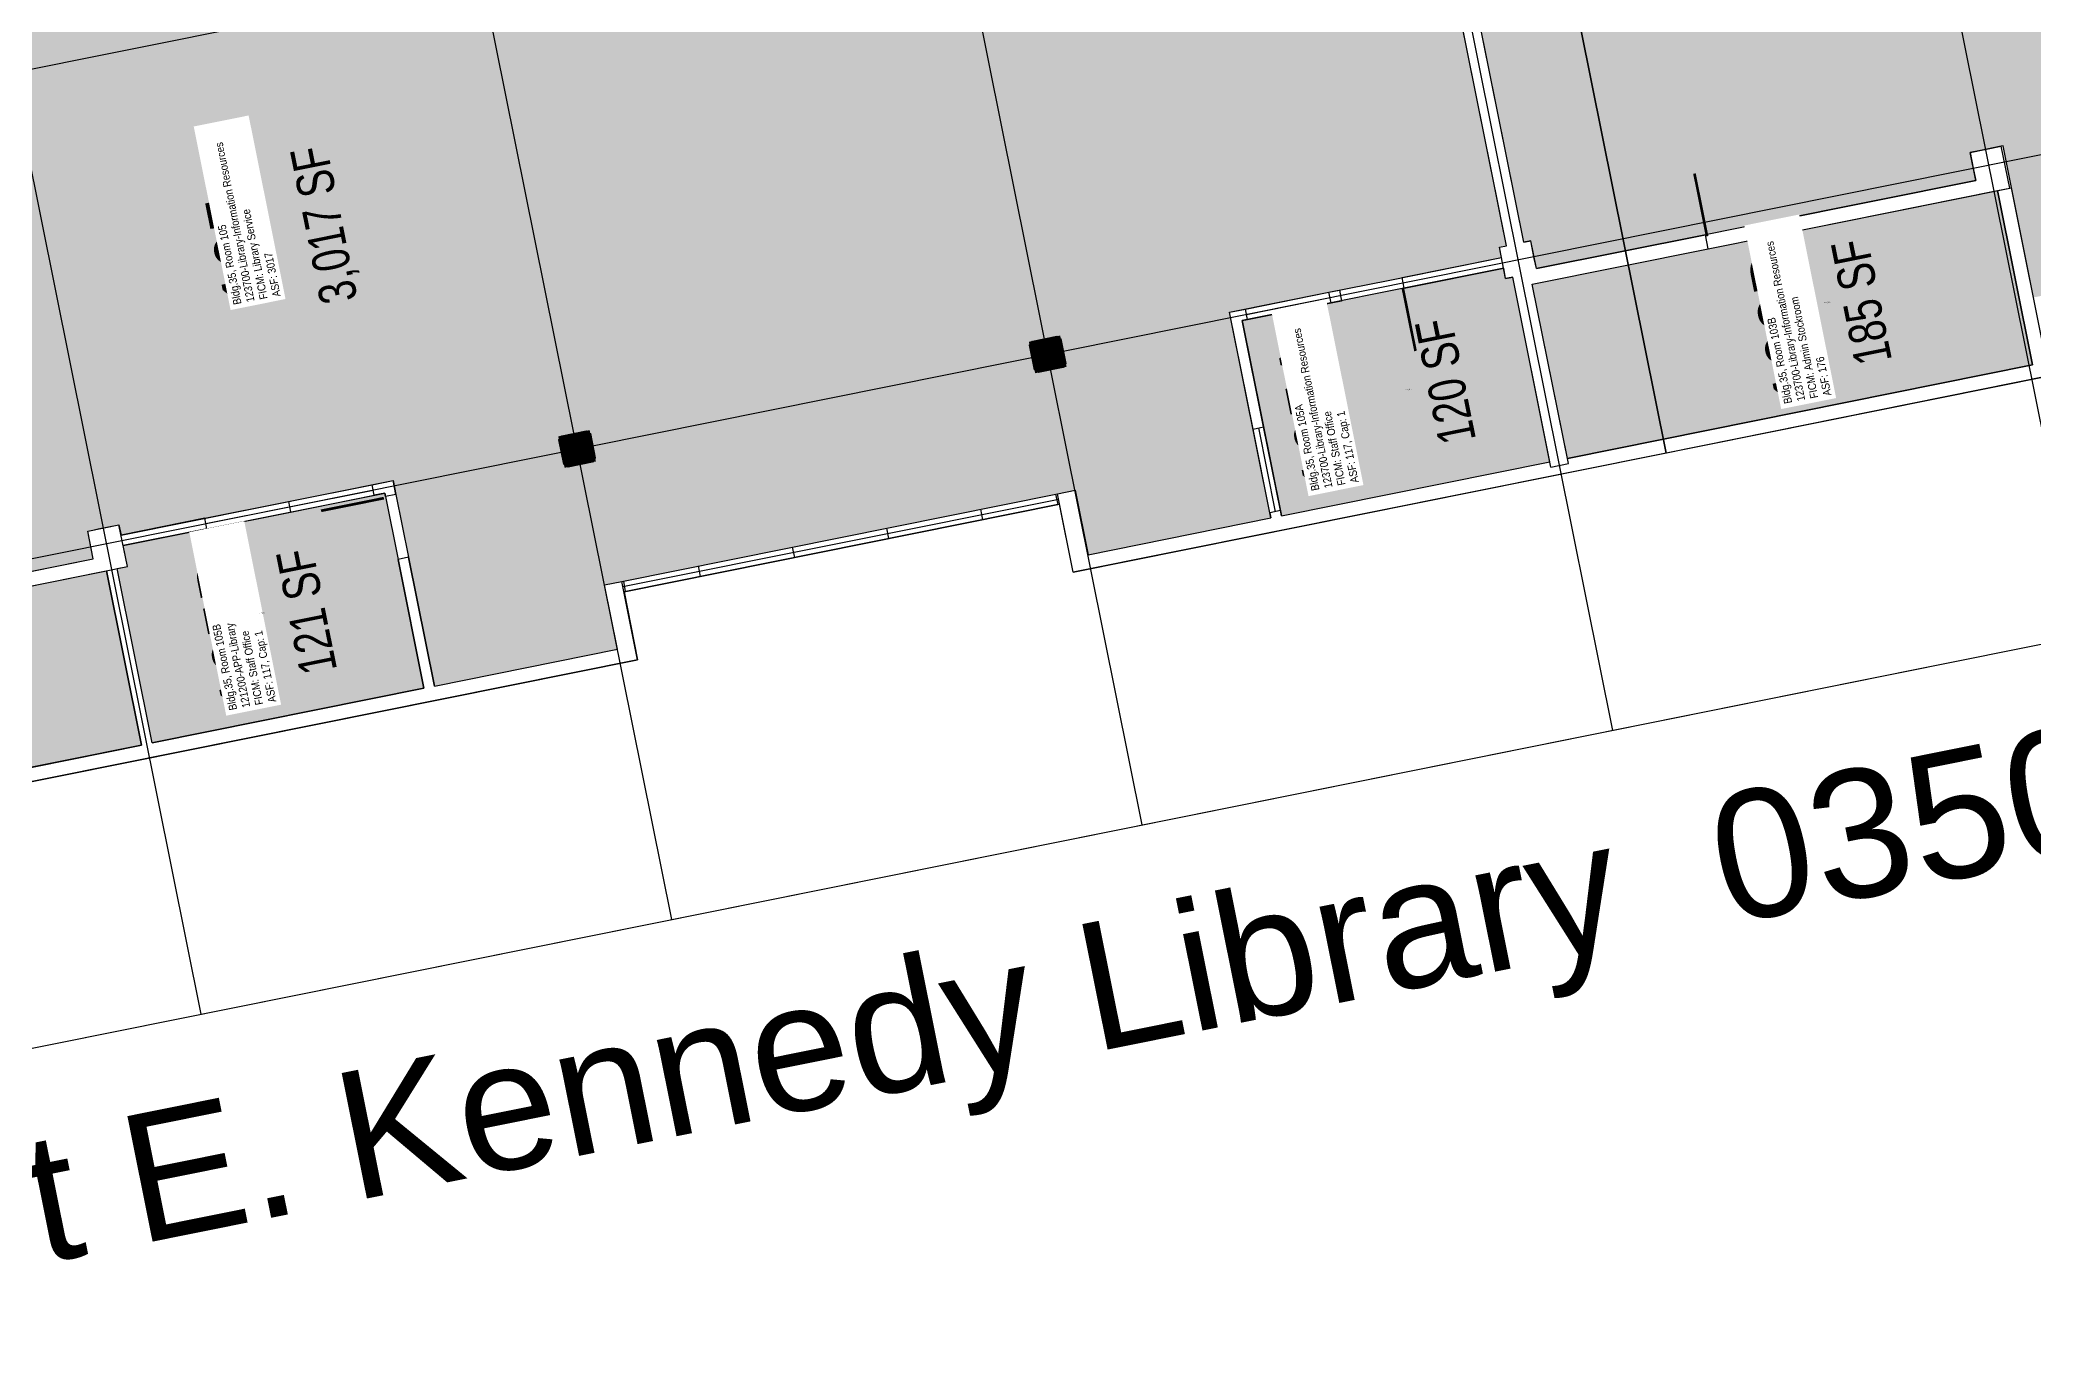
# Model space of a CAD drawing. Header units: inches. Extents: x 69201055 to 69205028, y 27678536 to 27681908.
# Drawn here: x 69202291 to 69203412, y 27678536 to 27679277 of the extents above; entities that cross this region are included whole.
import ezdxf
from ezdxf.enums import TextEntityAlignment as Align

# ---------------------------------------------------------------- set-up
doc = ezdxf.new("R2010")
doc.units = ezdxf.units.IN
doc.header["$LTSCALE"] = 10
doc.header["$MEASUREMENT"] = 0
doc.layers.get('0').update_dxf_attribs({"linetype": 'CONTINUOUS'})
for name, color, linetype in [('A-COLS', 5, 'CONTINUOUS'), ('A-DOOR', 2, 'CONTINUOUS'), ('A-GLAZ', 1, 'CONTINUOUS'), ('A-GRID', 1, 'CONTINUOUS'), ('A-IDEN-RNUM', 7, 'CONTINUOUS'), ('A-IDEN-SNUM', 4, 'CONTINUOUS'), ('A-IDEN-VNUM', 4, 'CONTINUOUS'), ('A-TTLB', 4, 'CONTINUOUS'), ('A-WALL', 5, 'CONTINUOUS'), ('AREA-ASSIGN', 7, 'CONTINUOUS'), ('AREA-GROSS', 1, 'CONTINUOUS'), ('AREA-TEXT', 3, 'CONTINUOUS'), ('Rooms-Category-Color', 7, 'CONTINUOUS'), ('Rooms-College-Color', 7, 'CONTINUOUS'), ('Rooms-Department-Color', 7, 'CONTINUOUS'), ('Rooms-Division-Color', 7, 'CONTINUOUS'), ('Rooms-Information', 7, 'CONTINUOUS')]:
    doc.layers.add(name, color=color, linetype=linetype)
doc.styles.add('CP_AREA', font='arial.ttf', dxfattribs={"height": 15})
doc.styles.add('CP_ROOMSNUMBER', font='arial.ttf', dxfattribs={"height": 1})
doc.styles.add('CP_ROOMVNUMBER', font='arial.ttf', dxfattribs={"width": 0.85, "height": 0.075})
doc.styles.add('CP_TITLE', font='arial.ttf', dxfattribs={"width": 0.85, "height": 0.125})

# ---------------------------------------------------------------- blocks, each defined once
blk = doc.blocks.new('COL')
at = {"layer": 'A-COLS', "const_width": 18}
blk.add_lwpolyline([(0, 9), (0, -9)], dxfattribs=at)
at = {"layer": 'A-COLS'}
blk.add_lwpolyline([(9, 7), (9, -7), (7, -9), (-7, -9), (-9, -7), (-9, 7), (-7, 9), (7, 9)], close=True, dxfattribs=at)

msp = doc.modelspace()

# ---------------------------------------------------------------- hatches: boundary and pattern name
at = {"layer": 'Rooms-Category-Color', "true_color": 0xfa9ba3}
for points in [[(69203906.7, 27679320.4), (69203905.7, 27679320.2), (69203909.3, 27679302.5), (69203910.2, 27679302.7), (69203931.1, 27679198.8), (69203886, 27679189.7), (69203839, 27679180.3), (69203674.3, 27679147.2), (69203667, 27679183.4), (69203412.1, 27679132.2), (69203394.9, 27679217.5), (69203393.9, 27679217.3), (69203382.2, 27679214.9), (69203376.3, 27679213.7), (69203378.3, 27679203.9), (69203379.5, 27679198), (69203262.8, 27679174.6), (69203227.5, 27679167.5), (69203132.4, 27679148.4), (69203131.2, 27679154.2), (69203129.2, 27679164), (69203125.3, 27679163.3), (69203095.2, 27679313.3), (69203093.2, 27679312.9), (69203089.7, 27679330.5), (69203075.5, 27679401.1), (69203072.5, 27679415.8), (69203045.9, 27679548.2), (69203044.7, 27679554), (69203018.7, 27679683.4), (69203024.6, 27679684.6), (69203271.6, 27679734.3), (69203277.5, 27679735.5), (69203283.4, 27679736.7), (69203436.3, 27679767.4), (69203442.2, 27679768.6), (69203542.2, 27679788.7), (69203548.1, 27679789.9), (69203606.9, 27679801.7), (69203698.1, 27679820.1), (69203708.3, 27679769.1), (69203715.4, 27679733.8), (69203725.9, 27679681.8), (69203733, 27679646.5), (69203751.9, 27679552.4), (69203764.6, 27679555), (69203799.9, 27679562.1), (69203855.8, 27679573.3), (69203902.5, 27679341), (69203903.7, 27679335.1)], [(69203119.1, 27679143.6), (69203115.1, 27679142.9), (69203114, 27679148.7), (69203051.2, 27679136.1), (69203015.9, 27679129), (69202966.9, 27679119.2), (69202989, 27679009.4), (69203140, 27679039.7)], [(69202492.1, 27678984.9), (69202506.6, 27678912.4), (69202353.7, 27678881.6), (69202334, 27678979.7), (69202339.9, 27678980.8), (69202337.5, 27678992.6), (69202484.6, 27679022.2), (69202485, 27679020.2)]]:
    msp.add_hatch(color=241, dxfattribs=at).paths.add_polyline_path(points)
at = {"layer": 'Rooms-Category-Color', "true_color": 0x99d7b2}
msp.add_hatch(color=253, dxfattribs=at).paths.add_polyline_path([(69202872.9, 27679023.8), (69202880.2, 27678987.5), (69202983.1, 27679008.2), (69202959.8, 27679123.9), (69203014.7, 27679134.9), (69203050, 27679142), (69203112.8, 27679154.6), (69203111.6, 27679160.5), (69203115.5, 27679161.3), (69203112.6, 27679176), (69203111.4, 27679181.9), (69203085.4, 27679311.3), (69203087.3, 27679311.7), (69203083.8, 27679329.3), (69203066.6, 27679414.6), (69203060.7, 27679413.4), (69202957.8, 27679392.7), (69202922.5, 27679385.6), (69202860.7, 27679373.2), (69202854.9, 27679372), (69202537.2, 27679308.2), (69202510.6, 27679440.5), (69202483.4, 27679575.8), (69202462.8, 27679571.7), (69202456.9, 27679570.5), (69202221.6, 27679523.2), (69202225.8, 27679502.6), (69202232.9, 27679467.3), (69202274.3, 27679261.4), (69202275.5, 27679255.5), (69202062.7, 27679212.8), (69202027.4, 27679205.7), (69202013.7, 27679202.9), (69201907.8, 27679181.6), (69201910.6, 27679167.9), (69201924.8, 27679097.3), (69201961.8, 27678913), (69202055.9, 27678931.9), (69202054.6, 27678938.8), (69202052.8, 27678947.6), (69202070.4, 27678951.1), (69202072.2, 27678942.3), (69202073.6, 27678935.5), (69202170.6, 27678955), (69202205.9, 27678962.1), (69202320.6, 27678985.1), (69202319.3, 27678992), (69202317.5, 27679000.8), (69202320.4, 27679001.4), (69202323.4, 27679002), (69202335.1, 27679004.4), (69202336.3, 27678998.5), (69202489.3, 27679029.2), (69202490.8, 27679021.4), (69202497.9, 27678986.1), (69202512.5, 27678913.6), (69202615.5, 27678934.3), (69202608.2, 27678970.5), (69202618, 27678972.5), (69202863.1, 27679021.8)])
at = {"layer": 'Rooms-Category-Color', "true_color": 0xe3c5e1}
for points in [[(69203264.4, 27679166.7), (69203391.8, 27679192.4), (69203411.5, 27679094.3), (69203149.8, 27679041.7), (69203130.1, 27679139.7), (69203229.1, 27679159.6)], [(69202207.5, 27678954.2), (69202328.1, 27678978.5), (69202347.8, 27678880.4), (69202089, 27678828.4), (69202069.3, 27678926.4), (69202172.2, 27678947.1)]]:
    msp.add_hatch(color=254, dxfattribs=at).paths.add_polyline_path(points)
at = {"layer": 'Rooms-College-Color', "true_color": 0x80bc67}
for points in [[(69203906.7, 27679320.4), (69203905.7, 27679320.2), (69203909.3, 27679302.5), (69203910.2, 27679302.7), (69203931.1, 27679198.8), (69203886, 27679189.7), (69203839, 27679180.3), (69203674.3, 27679147.2), (69203667, 27679183.4), (69203412.1, 27679132.2), (69203394.9, 27679217.5), (69203393.9, 27679217.3), (69203382.2, 27679214.9), (69203376.3, 27679213.7), (69203378.3, 27679203.9), (69203379.5, 27679198), (69203262.8, 27679174.6), (69203227.5, 27679167.5), (69203132.4, 27679148.4), (69203131.2, 27679154.2), (69203129.2, 27679164), (69203125.3, 27679163.3), (69203095.2, 27679313.3), (69203093.2, 27679312.9), (69203089.7, 27679330.5), (69203075.5, 27679401.1), (69203072.5, 27679415.8), (69203045.9, 27679548.2), (69203044.7, 27679554), (69203018.7, 27679683.4), (69203024.6, 27679684.6), (69203271.6, 27679734.3), (69203277.5, 27679735.5), (69203283.4, 27679736.7), (69203436.3, 27679767.4), (69203442.2, 27679768.6), (69203542.2, 27679788.7), (69203548.1, 27679789.9), (69203606.9, 27679801.7), (69203698.1, 27679820.1), (69203708.3, 27679769.1), (69203715.4, 27679733.8), (69203725.9, 27679681.8), (69203733, 27679646.5), (69203751.9, 27679552.4), (69203764.6, 27679555), (69203799.9, 27679562.1), (69203855.8, 27679573.3), (69203902.5, 27679341), (69203903.7, 27679335.1)], [(69202872.9, 27679023.8), (69202880.2, 27678987.5), (69202983.1, 27679008.2), (69202959.8, 27679123.9), (69203014.7, 27679134.9), (69203050, 27679142), (69203112.8, 27679154.6), (69203111.6, 27679160.5), (69203115.5, 27679161.3), (69203112.6, 27679176), (69203111.4, 27679181.9), (69203085.4, 27679311.3), (69203087.3, 27679311.7), (69203083.8, 27679329.3), (69203066.6, 27679414.6), (69203060.7, 27679413.4), (69202957.8, 27679392.7), (69202922.5, 27679385.6), (69202860.7, 27679373.2), (69202854.9, 27679372), (69202537.2, 27679308.2), (69202510.6, 27679440.5), (69202483.4, 27679575.8), (69202462.8, 27679571.7), (69202456.9, 27679570.5), (69202221.6, 27679523.2), (69202225.8, 27679502.6), (69202232.9, 27679467.3), (69202274.3, 27679261.4), (69202275.5, 27679255.5), (69202062.7, 27679212.8), (69202027.4, 27679205.7), (69202013.7, 27679202.9), (69201907.8, 27679181.6), (69201910.6, 27679167.9), (69201924.8, 27679097.3), (69201961.8, 27678913), (69202055.9, 27678931.9), (69202054.6, 27678938.8), (69202052.8, 27678947.6), (69202070.4, 27678951.1), (69202072.2, 27678942.3), (69202073.6, 27678935.5), (69202170.6, 27678955), (69202205.9, 27678962.1), (69202320.6, 27678985.1), (69202319.3, 27678992), (69202317.5, 27679000.8), (69202320.4, 27679001.4), (69202323.4, 27679002), (69202335.1, 27679004.4), (69202336.3, 27678998.5), (69202489.3, 27679029.2), (69202490.8, 27679021.4), (69202497.9, 27678986.1), (69202512.5, 27678913.6), (69202615.5, 27678934.3), (69202608.2, 27678970.5), (69202618, 27678972.5), (69202863.1, 27679021.8)], [(69203264.4, 27679166.7), (69203391.8, 27679192.4), (69203411.5, 27679094.3), (69203149.8, 27679041.7), (69203130.1, 27679139.7), (69203229.1, 27679159.6)], [(69203119.1, 27679143.6), (69203115.1, 27679142.9), (69203114, 27679148.7), (69203051.2, 27679136.1), (69203015.9, 27679129), (69202966.9, 27679119.2), (69202989, 27679009.4), (69203140, 27679039.7)], [(69202492.1, 27678984.9), (69202506.6, 27678912.4), (69202353.7, 27678881.6), (69202334, 27678979.7), (69202339.9, 27678980.8), (69202337.5, 27678992.6), (69202484.6, 27679022.2), (69202485, 27679020.2)], [(69202207.5, 27678954.2), (69202328.1, 27678978.5), (69202347.8, 27678880.4), (69202089, 27678828.4), (69202069.3, 27678926.4), (69202172.2, 27678947.1)]]:
    msp.add_hatch(color=83, dxfattribs=at).paths.add_polyline_path(points)
at = {"layer": 'Rooms-Department-Color', "true_color": 0x62f98f}
for points in [[(69203906.7, 27679320.4), (69203905.7, 27679320.2), (69203909.3, 27679302.5), (69203910.2, 27679302.7), (69203931.1, 27679198.8), (69203886, 27679189.7), (69203839, 27679180.3), (69203674.3, 27679147.2), (69203667, 27679183.4), (69203412.1, 27679132.2), (69203394.9, 27679217.5), (69203393.9, 27679217.3), (69203382.2, 27679214.9), (69203376.3, 27679213.7), (69203378.3, 27679203.9), (69203379.5, 27679198), (69203262.8, 27679174.6), (69203227.5, 27679167.5), (69203132.4, 27679148.4), (69203131.2, 27679154.2), (69203129.2, 27679164), (69203125.3, 27679163.3), (69203095.2, 27679313.3), (69203093.2, 27679312.9), (69203089.7, 27679330.5), (69203075.5, 27679401.1), (69203072.5, 27679415.8), (69203045.9, 27679548.2), (69203044.7, 27679554), (69203018.7, 27679683.4), (69203024.6, 27679684.6), (69203271.6, 27679734.3), (69203277.5, 27679735.5), (69203283.4, 27679736.7), (69203436.3, 27679767.4), (69203442.2, 27679768.6), (69203542.2, 27679788.7), (69203548.1, 27679789.9), (69203606.9, 27679801.7), (69203698.1, 27679820.1), (69203708.3, 27679769.1), (69203715.4, 27679733.8), (69203725.9, 27679681.8), (69203733, 27679646.5), (69203751.9, 27679552.4), (69203764.6, 27679555), (69203799.9, 27679562.1), (69203855.8, 27679573.3), (69203902.5, 27679341), (69203903.7, 27679335.1)], [(69202872.9, 27679023.8), (69202880.2, 27678987.5), (69202983.1, 27679008.2), (69202959.8, 27679123.9), (69203014.7, 27679134.9), (69203050, 27679142), (69203112.8, 27679154.6), (69203111.6, 27679160.5), (69203115.5, 27679161.3), (69203112.6, 27679176), (69203111.4, 27679181.9), (69203085.4, 27679311.3), (69203087.3, 27679311.7), (69203083.8, 27679329.3), (69203066.6, 27679414.6), (69203060.7, 27679413.4), (69202957.8, 27679392.7), (69202922.5, 27679385.6), (69202860.7, 27679373.2), (69202854.9, 27679372), (69202537.2, 27679308.2), (69202510.6, 27679440.5), (69202483.4, 27679575.8), (69202462.8, 27679571.7), (69202456.9, 27679570.5), (69202221.6, 27679523.2), (69202225.8, 27679502.6), (69202232.9, 27679467.3), (69202274.3, 27679261.4), (69202275.5, 27679255.5), (69202062.7, 27679212.8), (69202027.4, 27679205.7), (69202013.7, 27679202.9), (69201907.8, 27679181.6), (69201910.6, 27679167.9), (69201924.8, 27679097.3), (69201961.8, 27678913), (69202055.9, 27678931.9), (69202054.6, 27678938.8), (69202052.8, 27678947.6), (69202070.4, 27678951.1), (69202072.2, 27678942.3), (69202073.6, 27678935.5), (69202170.6, 27678955), (69202205.9, 27678962.1), (69202320.6, 27678985.1), (69202319.3, 27678992), (69202317.5, 27679000.8), (69202320.4, 27679001.4), (69202323.4, 27679002), (69202335.1, 27679004.4), (69202336.3, 27678998.5), (69202489.3, 27679029.2), (69202490.8, 27679021.4), (69202497.9, 27678986.1), (69202512.5, 27678913.6), (69202615.5, 27678934.3), (69202608.2, 27678970.5), (69202618, 27678972.5), (69202863.1, 27679021.8)], [(69203264.4, 27679166.7), (69203391.8, 27679192.4), (69203411.5, 27679094.3), (69203149.8, 27679041.7), (69203130.1, 27679139.7), (69203229.1, 27679159.6)], [(69203119.1, 27679143.6), (69203115.1, 27679142.9), (69203114, 27679148.7), (69203051.2, 27679136.1), (69203015.9, 27679129), (69202966.9, 27679119.2), (69202989, 27679009.4), (69203140, 27679039.7)], [(69202492.1, 27678984.9), (69202506.6, 27678912.4), (69202353.7, 27678881.6), (69202334, 27678979.7), (69202339.9, 27678980.8), (69202337.5, 27678992.6), (69202484.6, 27679022.2), (69202485, 27679020.2)], [(69202207.5, 27678954.2), (69202328.1, 27678978.5), (69202347.8, 27678880.4), (69202089, 27678828.4), (69202069.3, 27678926.4), (69202172.2, 27678947.1)]]:
    msp.add_hatch(color=91, dxfattribs=at).paths.add_polyline_path(points)
at = {"layer": 'Rooms-Division-Color', "true_color": 0x62f98f}
for points in [[(69203906.7, 27679320.4), (69203905.7, 27679320.2), (69203909.3, 27679302.5), (69203910.2, 27679302.7), (69203931.1, 27679198.8), (69203886, 27679189.7), (69203839, 27679180.3), (69203674.3, 27679147.2), (69203667, 27679183.4), (69203412.1, 27679132.2), (69203394.9, 27679217.5), (69203393.9, 27679217.3), (69203382.2, 27679214.9), (69203376.3, 27679213.7), (69203378.3, 27679203.9), (69203379.5, 27679198), (69203262.8, 27679174.6), (69203227.5, 27679167.5), (69203132.4, 27679148.4), (69203131.2, 27679154.2), (69203129.2, 27679164), (69203125.3, 27679163.3), (69203095.2, 27679313.3), (69203093.2, 27679312.9), (69203089.7, 27679330.5), (69203075.5, 27679401.1), (69203072.5, 27679415.8), (69203045.9, 27679548.2), (69203044.7, 27679554), (69203018.7, 27679683.4), (69203024.6, 27679684.6), (69203271.6, 27679734.3), (69203277.5, 27679735.5), (69203283.4, 27679736.7), (69203436.3, 27679767.4), (69203442.2, 27679768.6), (69203542.2, 27679788.7), (69203548.1, 27679789.9), (69203606.9, 27679801.7), (69203698.1, 27679820.1), (69203708.3, 27679769.1), (69203715.4, 27679733.8), (69203725.9, 27679681.8), (69203733, 27679646.5), (69203751.9, 27679552.4), (69203764.6, 27679555), (69203799.9, 27679562.1), (69203855.8, 27679573.3), (69203902.5, 27679341), (69203903.7, 27679335.1)], [(69202872.9, 27679023.8), (69202880.2, 27678987.5), (69202983.1, 27679008.2), (69202959.8, 27679123.9), (69203014.7, 27679134.9), (69203050, 27679142), (69203112.8, 27679154.6), (69203111.6, 27679160.5), (69203115.5, 27679161.3), (69203112.6, 27679176), (69203111.4, 27679181.9), (69203085.4, 27679311.3), (69203087.3, 27679311.7), (69203083.8, 27679329.3), (69203066.6, 27679414.6), (69203060.7, 27679413.4), (69202957.8, 27679392.7), (69202922.5, 27679385.6), (69202860.7, 27679373.2), (69202854.9, 27679372), (69202537.2, 27679308.2), (69202510.6, 27679440.5), (69202483.4, 27679575.8), (69202462.8, 27679571.7), (69202456.9, 27679570.5), (69202221.6, 27679523.2), (69202225.8, 27679502.6), (69202232.9, 27679467.3), (69202274.3, 27679261.4), (69202275.5, 27679255.5), (69202062.7, 27679212.8), (69202027.4, 27679205.7), (69202013.7, 27679202.9), (69201907.8, 27679181.6), (69201910.6, 27679167.9), (69201924.8, 27679097.3), (69201961.8, 27678913), (69202055.9, 27678931.9), (69202054.6, 27678938.8), (69202052.8, 27678947.6), (69202070.4, 27678951.1), (69202072.2, 27678942.3), (69202073.6, 27678935.5), (69202170.6, 27678955), (69202205.9, 27678962.1), (69202320.6, 27678985.1), (69202319.3, 27678992), (69202317.5, 27679000.8), (69202320.4, 27679001.4), (69202323.4, 27679002), (69202335.1, 27679004.4), (69202336.3, 27678998.5), (69202489.3, 27679029.2), (69202490.8, 27679021.4), (69202497.9, 27678986.1), (69202512.5, 27678913.6), (69202615.5, 27678934.3), (69202608.2, 27678970.5), (69202618, 27678972.5), (69202863.1, 27679021.8)], [(69203264.4, 27679166.7), (69203391.8, 27679192.4), (69203411.5, 27679094.3), (69203149.8, 27679041.7), (69203130.1, 27679139.7), (69203229.1, 27679159.6)], [(69203119.1, 27679143.6), (69203115.1, 27679142.9), (69203114, 27679148.7), (69203051.2, 27679136.1), (69203015.9, 27679129), (69202966.9, 27679119.2), (69202989, 27679009.4), (69203140, 27679039.7)], [(69202492.1, 27678984.9), (69202506.6, 27678912.4), (69202353.7, 27678881.6), (69202334, 27678979.7), (69202339.9, 27678980.8), (69202337.5, 27678992.6), (69202484.6, 27679022.2), (69202485, 27679020.2)], [(69202207.5, 27678954.2), (69202328.1, 27678978.5), (69202347.8, 27678880.4), (69202089, 27678828.4), (69202069.3, 27678926.4), (69202172.2, 27678947.1)]]:
    msp.add_hatch(color=91, dxfattribs=at).paths.add_polyline_path(points)

# ---------------------------------------------------------------- linework, layer by layer
at = {"layer": 'A-DOOR'}
for points in [[(69203228.4, 27679166.6, 1.5, 1.5, 0), (69203221.3, 27679201.9, 0, 0, 0), (69203222.1, 27679202.1, 0, 0, -0.414214), (69203263.3, 27679172.1, 0, 0, -0.414214)], [(69203057.3, 27679137.3, 1.5, 1.5, 0), (69203064.4, 27679102.1, 0, 0, 0), (69203063.7, 27679101.9, 0, 0, -0.414214), (69203022.5, 27679131.9, 0, 0, -0.414214)], [(69202484.1, 27679019.3, 1.5, 1.5, 0), (69202448.8, 27679012.2, 0, 0, 0), (69202449, 27679011.5, 0, 0, 0.414214), (69202492.5, 27678985, 0, 0, 0.414214)]]:
    msp.add_lwpolyline(points, format="xyseb", dxfattribs=at)
at = {"layer": 'A-GLAZ'}
for p, q in [((69202968.7, 27679125.6), (69203015.7, 27679135.1)), ((69202969.3, 27679122.7), (69203016.3, 27679132.2)), ((69202969.8, 27679119.8), (69203016.9, 27679129.2)), ((69202988.4, 27679012.3), (69202978.9, 27679059.4)), ((69202982.5, 27679011.1), (69202973, 27679058.2)), ((69202976, 27679058.8), (69202985.5, 27679011.7)), ((69202430.4, 27679017.4), (69202477.5, 27679026.9)), ((69202383.4, 27679008), (69202430.4, 27679017.4)), ((69202384, 27679005), (69202431, 27679014.5)), ((69202430.4, 27679017.4), (69202431.6, 27679011.5)), ((69202431, 27679014.5), (69202478.1, 27679023.9)), ((69202431.6, 27679011.5), (69202478.7, 27679021)), ((69202618, 27678972.5), (69202863.1, 27679021.8)), ((69202618.6, 27678969.6), (69202863.7, 27679018.8)), ((69202619.2, 27678966.6), (69202864.2, 27679015.9)), ((69202863.3, 27679015.7), (69202862.1, 27679021.6)), ((69202384.6, 27679002.1), (69202431.6, 27679011.5)), ((69202821.1, 27679007.2), (69202819.9, 27679013.1)), ((69202715.2, 27678985.9), (69202714, 27678991.8)), ((69202768.2, 27678996.6), (69202767, 27679002.5)), ((69202662.3, 27678975.3), (69202661.1, 27678981.2)), ((69202620.1, 27678966.8), (69202619, 27678972.7))]:
    msp.add_line(p, q, dxfattribs=at)
at = {"layer": 'A-GRID'}
for p, q in [((69203440.1, 27678942), (69202907.9, 27681589)), ((69203175.4, 27678888.7), (69202643.2, 27681535.8)), ((69202910.7, 27678835.5), (69202378.5, 27681482.5)), ((69202646, 27678782.3), (69202113.8, 27681429.3)), ((69202381.3, 27678729.1), (69201849.1, 27681376.1)), ((69201480.8, 27679098.8), (69204921.9, 27679790.7)), ((69201534, 27678834.1), (69204975.1, 27679526)), ((69201587.2, 27678569.4), (69205028.3, 27679261.3)), ((69201587.2, 27678569.4), (69203351.9, 27678924.2))]:
    msp.add_line(p, q, dxfattribs=at)
at = {"layer": 'A-WALL'}
for p, q in [((69203115.5, 27679161.3), (69203085.4, 27679311.3)), ((69203125.3, 27679163.3), (69203095.2, 27679313.3)), ((69203376.3, 27679213.7), (69203393.9, 27679217.3)), ((69203398.7, 27679193.7), (69203393.9, 27679217.3)), ((69203379.5, 27679198), (69203376.3, 27679213.7)), ((69203262.8, 27679174.6), (69203379.5, 27679198)), ((69203264.4, 27679166.7), (69203399.7, 27679193.9)), ((69203391.8, 27679192.4), (69203399.7, 27679193.9)), ((69203420.9, 27679088.1), (69203399.7, 27679193.9)), ((69203411.5, 27679094.3), (69203391.8, 27679192.4)), ((69203264.4, 27679166.7), (69203262.8, 27679174.6)), ((69203111.6, 27679160.5), (69203115.5, 27679161.3)), ((69203115.1, 27679142.9), (69203111.6, 27679160.5)), ((69203125.3, 27679163.3), (69203129.2, 27679164)), ((69203132.4, 27679148.4), (69203129.2, 27679164)), ((69203132.4, 27679148.4), (69203227.5, 27679167.5)), ((69203229.1, 27679159.6), (69203227.5, 27679167.5)), ((69203056.9, 27679143.4), (69203112.8, 27679154.6)), ((69203058.1, 27679137.5), (69203114, 27679148.7)), ((69203130.1, 27679139.7), (69203229.1, 27679159.6)), ((69203058.1, 27679137.5), (69203056.9, 27679143.4)), ((69203115.1, 27679142.9), (69203119.1, 27679143.6)), ((69203140.6, 27679036.8), (69203119.1, 27679143.6)), ((69203150.4, 27679038.8), (69203130.1, 27679139.7)), ((69203015.7, 27679135.1), (69203021.6, 27679136.3)), ((69203016.9, 27679129.2), (69203015.7, 27679135.1)), ((69203022.8, 27679130.2), (69203017, 27679129)), ((69203021.6, 27679136.3), (69203022.8, 27679130.2)), ((69202959.8, 27679123.9), (69202968.7, 27679125.6)), ((69202973, 27679058.2), (69202959.8, 27679123.9)), ((69202966.9, 27679119.2), (69202969.8, 27679119.8)), ((69202978.9, 27679059.4), (69202966.9, 27679119.2)), ((69202969.8, 27679119.8), (69202968.7, 27679125.6)), ((69203149.8, 27679041.7), (69203411.5, 27679094.3)), ((69202871.9, 27678977.7), (69203420.9, 27679088.1)), ((69202973, 27679058.2), (69202978.9, 27679059.4)), ((69202989, 27679009.4), (69203140, 27679039.7)), ((69203140.6, 27679036.8), (69203150.4, 27679038.8)), ((69202477.5, 27679026.9), (69202489.3, 27679029.2)), ((69202477.5, 27679026.9), (69202489.3, 27679029.2)), ((69202478.7, 27679021), (69202477.5, 27679026.9)), ((69202490.8, 27679021.4), (69202489.3, 27679029.2)), ((69202478.7, 27679021), (69202484.6, 27679022.2)), ((69202484.6, 27679022.2), (69202478.7, 27679021)), ((69202485, 27679020.2), (69202484.6, 27679022.2)), ((69202490.8, 27679021.4), (69202485, 27679020.2)), ((69202863.1, 27679021.8), (69202872.9, 27679023.8)), ((69202871.9, 27678977.7), (69202863.1, 27679021.8)), ((69202880.2, 27678987.5), (69202872.9, 27679023.8)), ((69202317.5, 27679000.8), (69202335.1, 27679004.4)), ((69202339.9, 27678980.8), (69202335.1, 27679004.4)), ((69202383.4, 27679008), (69202336.3, 27678998.5)), ((69202384.6, 27679002.1), (69202383.4, 27679008)), ((69202880.2, 27678987.5), (69202983.1, 27679008.2)), ((69202988.4, 27679012.3), (69202982.5, 27679011.1)), ((69202982.5, 27679011.1), (69202983.1, 27679008.2)), ((69202989, 27679009.4), (69202988.4, 27679012.3)), ((69202320.6, 27678985.1), (69202317.5, 27679000.8)), ((69202384.6, 27679002.1), (69202337.5, 27678992.6)), ((69202205.9, 27678962.1), (69202320.6, 27678985.1)), ((69202207.5, 27678954.2), (69202339.9, 27678980.8)), ((69202497.9, 27678986.1), (69202492.1, 27678984.9)), ((69202506.6, 27678912.4), (69202492.1, 27678984.9)), ((69202512.5, 27678913.6), (69202497.9, 27678986.1)), ((69202347.8, 27678880.4), (69202328.1, 27678978.5)), ((69202353.7, 27678881.6), (69202334, 27678979.7)), ((69202608.2, 27678970.5), (69202618, 27678972.5)), ((69202615.5, 27678934.3), (69202608.2, 27678970.5)), ((69202626.8, 27678928.4), (69202618, 27678972.5)), ((69201818, 27678765.8), (69202626.8, 27678928.4)), ((69202512.5, 27678913.6), (69202615.5, 27678934.3)), ((69202353.7, 27678881.6), (69202506.6, 27678912.4)), ((69202089, 27678828.4), (69202347.8, 27678880.4))]:
    msp.add_line(p, q, dxfattribs=at)
at = {"layer": 'AREA-ASSIGN'}
for points in [[(69202205.9, 27678962.1), (69202320.6, 27678985.1), (69202319.3, 27678992), (69202317.5, 27679000.8), (69202320.4, 27679001.4), (69202323.4, 27679002), (69202335.1, 27679004.4), (69202336.3, 27678998.5), (69202489.3, 27679029.2), (69202490.8, 27679021.4), (69202497.9, 27678986.1), (69202512.5, 27678913.6), (69202615.5, 27678934.3), (69202608.2, 27678970.5), (69202618, 27678972.5), (69202863.1, 27679021.8), (69202872.9, 27679023.8), (69202880.2, 27678987.5), (69202983.1, 27679008.2), (69202959.8, 27679123.9), (69203014.7, 27679134.9), (69203050, 27679142), (69203112.8, 27679154.6), (69203111.6, 27679160.5), (69203115.5, 27679161.3), (69203112.6, 27679176), (69203111.4, 27679181.9), (69203085.4, 27679311.3)], [(69203412.1, 27679132.2), (69203394.9, 27679217.5), (69203393.9, 27679217.3), (69203382.2, 27679214.9), (69203376.3, 27679213.7), (69203378.3, 27679203.9), (69203379.5, 27679198), (69203262.8, 27679174.6), (69203227.5, 27679167.5), (69203132.4, 27679148.4), (69203131.2, 27679154.2), (69203129.2, 27679164), (69203125.3, 27679163.3), (69203095.2, 27679313.3)]]:
    msp.add_lwpolyline(points, dxfattribs=at)
for points in [[(69203264.4, 27679166.7), (69203391.8, 27679192.4), (69203411.5, 27679094.3), (69203149.8, 27679041.7), (69203130.1, 27679139.7), (69203229.1, 27679159.6)], [(69203119.1, 27679143.6), (69203115.1, 27679142.9), (69203114, 27679148.7), (69203051.2, 27679136.1), (69203015.9, 27679129), (69202966.9, 27679119.2), (69202989, 27679009.4), (69203140, 27679039.7)], [(69202492.1, 27678984.9), (69202506.6, 27678912.4), (69202353.7, 27678881.6), (69202334, 27678979.7), (69202339.9, 27678980.8), (69202337.5, 27678992.6), (69202484.6, 27679022.2), (69202485, 27679020.2)], [(69202207.5, 27678954.2), (69202328.1, 27678978.5), (69202347.8, 27678880.4), (69202089, 27678828.4), (69202069.3, 27678926.4), (69202172.2, 27678947.1)]]:
    msp.add_lwpolyline(points, close=True, dxfattribs=at)
at = {"layer": 'AREA-GROSS'}
for points in [[(69202492.8, 27680122.4), (69202596.9, 27679604.8), (69203073.4, 27679700.6), (69203205.3, 27679044.7), (69202871.9, 27678977.7), (69202864.2, 27679015.9), (69202619.2, 27678966.6), (69202626.8, 27678928.4), (69201818, 27678765.8)], [(69203420.9, 27679088.1), (69203205.3, 27679044.7), (69203073.4, 27679700.6), (69203696.9, 27679825.9)]]:
    msp.add_lwpolyline(points, dxfattribs=at)

# ---------------------------------------------------------------- block references
at = {"rotation": 11.36903025436199}
for p in [(69202857.5, 27679100.2), (69202592.8, 27679047)]:
    msp.add_blockref('COL', p, dxfattribs=at)

# ---------------------------------------------------------------- texts
at = {"layer": 'A-IDEN-RNUM', "style": 'CP_ROOMSNUMBER'}
for s, p in [('0105-00', (69202404.6, 27679160.6)), ('0105-A0', (69203061.1, 27679080.3)), ('0105-B0', (69202416.3, 27678954.5))]:
    msp.add_text(s, height=0.36, rotation=11.369, dxfattribs=at).set_placement(p, align=Align.MIDDLE_CENTER)
msp.add_text('0103-B0', height=0.36, rotation=11.369, dxfattribs=at).set_placement((69203296.9, 27679129.3), align=Align.MIDDLE)
at = {"layer": 'A-IDEN-SNUM', "style": 'CP_ROOMSNUMBER'}
for s, p in [('0350010500', (69202403.5, 27679160.8)), ('03500105A0', (69203060.1, 27679080.5)), ('03500105B0', (69202415.2, 27678954.7))]:
    msp.add_text(s, height=0.36, rotation=11.369, dxfattribs=at).set_placement(p, align=Align.MIDDLE_CENTER)
msp.add_text('03500103B0', height=0.36, rotation=11.369, dxfattribs=at).set_placement((69203295.8, 27679129.5), align=Align.MIDDLE)
at = {"layer": 'A-IDEN-VNUM', "style": 'CP_ROOMVNUMBER', "width": 0.85}
for s, p in [('105', (69202404.6, 27679160.6)), ('105A', (69203009.7, 27679068.5)), ('105B', (69202400.9, 27678944.9))]:
    msp.add_text(s, height=31.5, rotation=101.369, dxfattribs=at).set_placement(p, align=Align.MIDDLE_CENTER)
msp.add_text('103B', height=31.5, rotation=101.369, dxfattribs=at).set_placement((69203274.6, 27679117.1), align=Align.MIDDLE)
at = {"layer": 'A-TTLB', "style": 'CP_TITLE'}
msp.add_text('Robert E. Kennedy Library  0350  FLOOR1', height=72, rotation=11.369, dxfattribs=at).set_placement((69202022.6, 27678534.5))
at = {"layer": 'AREA-TEXT', "style": 'CP_AREA', "width": 0.75}
for s, p in [('3,017 SF', (69202450.3, 27679173)), ('185 SF', (69203315.2, 27679129.6)), ('120 SF', (69203081.2, 27679085)), ('121 SF', (69202440.6, 27678955.5))]:
    msp.add_text(s, height=21, rotation=101.369, dxfattribs=at).set_placement(p, align=Align.MIDDLE_CENTER)

# ---------------------------------------------------------------- next in the draw order: texts
at = {"layer": 'Rooms-Information', "char_height": 4.5, "width": 100.8, "attachment_point": 7, "rotation": 101.369, "style": 'CP_ROOMVNUMBER', "bg_fill": 3, "box_fill_scale": 1.5, "bg_fill_color": 256, "bg_fill_true_color": 13158600, "bg_fill_transparency": 0}
for s, insert in [('Bldg.35, Room 105^M^J123700-Library-Information Resources^M^JFICM: Library Service^M^JASF: 3017', (69202426.2, 27679133.1)), ('Bldg.35, Room 103B^M^J123700-Library-Information Resources^M^JFICM: Admin Stockroom^M^JASF: 176', (69203298.4, 27679077.4)), ('Bldg.35, Room 105A^M^J123700-Library-Information Resources^M^JFICM: Staff Office^M^JASF: 117, Cap: 1', (69203033.8, 27679028.7)), ('Bldg.35, Room 105B^M^J121200-APP-Library^M^JFICM: Staff Office^M^JASF: 117, Cap: 1', (69202425, 27678905.2))]:
    msp.add_mtext(s, dxfattribs=dict(at, insert=insert))

doc.saveas('drawing.dxf')
